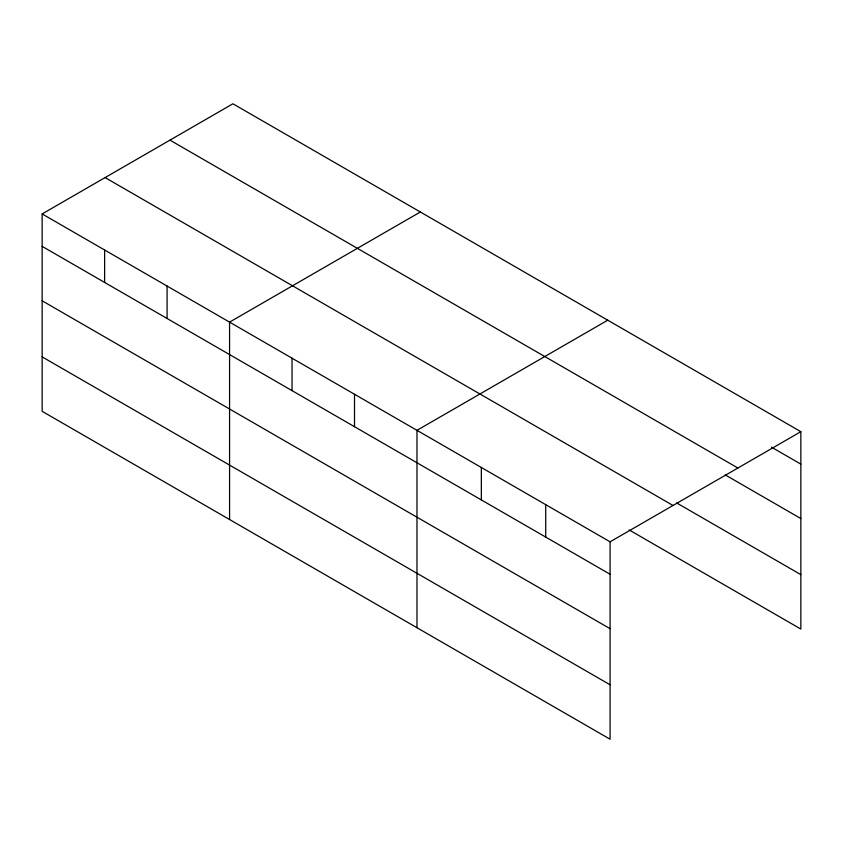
<?xml version="1.0" encoding="UTF-8"?>
<svg xmlns="http://www.w3.org/2000/svg" width="843" height="843" viewBox="0 0 843 843"><rect width="100%" height="100%" fill="white"/><g stroke="black" fill="none" stroke-linecap="round" stroke-linejoin="round"><path stroke-width="1.26" d="M42.15 213.932L610.079 541.817L610.079 739.216L42.15 411.321L42.15 213.932L232.921 103.784L800.85 431.679L800.85 629.068L629.215 529.973M420.341 211.993L229.57 322.131L229.57 519.53M607.75 320.192L416.979 430.341L416.979 627.729M610.079 541.817L800.85 431.679M771.493 447.159L800.85 464.114M169.97 140.138L737.899 468.023M725.191 474.872L800.85 518.55M676.634 502.923L800.85 574.631M105.101 177.578L673.03 505.473M42.15 246.367L610.079 574.252M42.15 300.803L610.079 628.688M42.15 356.884L610.079 684.779M545.716 504.662L545.716 537.096M481.342 467.496L481.342 499.931M354.513 394.271L354.513 426.706M292.036 358.201L292.036 390.636M167.093 286.062L167.093 318.496M104.627 250.002L104.627 282.437"/></g></svg>
